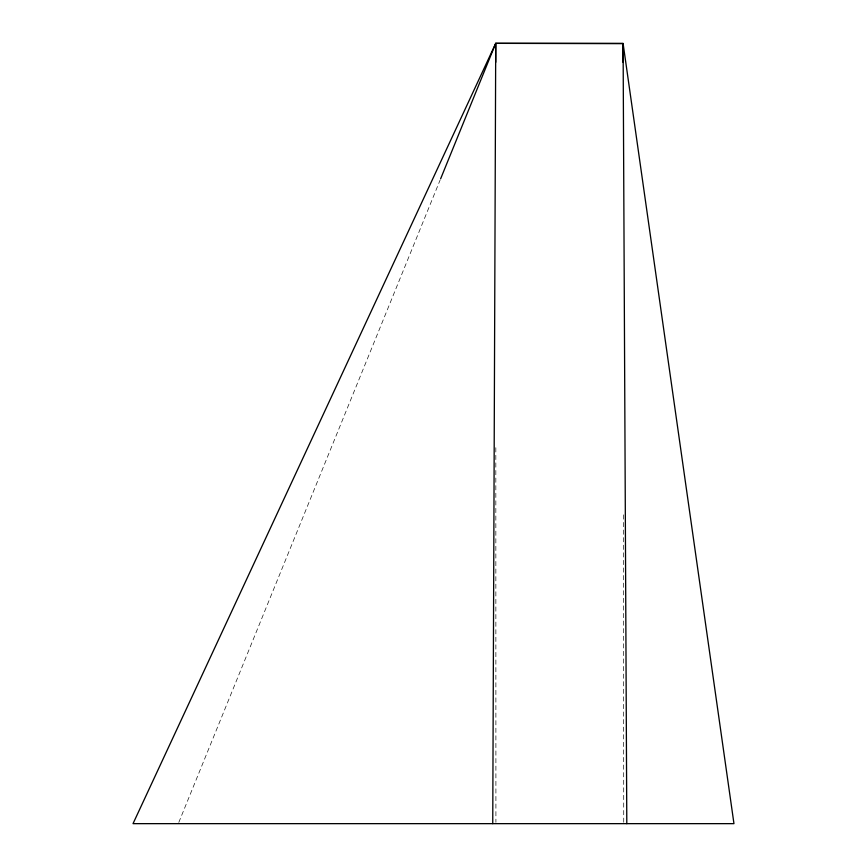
<?xml version="1.0" encoding="UTF-8"?>
<svg xmlns="http://www.w3.org/2000/svg" width="867" height="867" viewBox="0 0 867 867"><rect width="100%" height="100%" fill="white"/><g stroke="black" fill="none" stroke-linecap="round" stroke-linejoin="round"><path stroke-width="0.65" stroke-dasharray="4.33 3.25" d="M178.808 822.393L440.1 180.087M623.481 514.846L623.731 822.295M495.826 447.697L495.913 822.295"/><path stroke-width="1.3" d="M492.749 823.65L495.729 43.35L623.091 43.502L733.959 823.65L133.03 823.65L495.729 43.35L623.091 43.502L626.798 823.65M440.609 178.84L495.729 43.35L495.729 62.283M623.091 43.502L623.113 62.467"/></g></svg>
